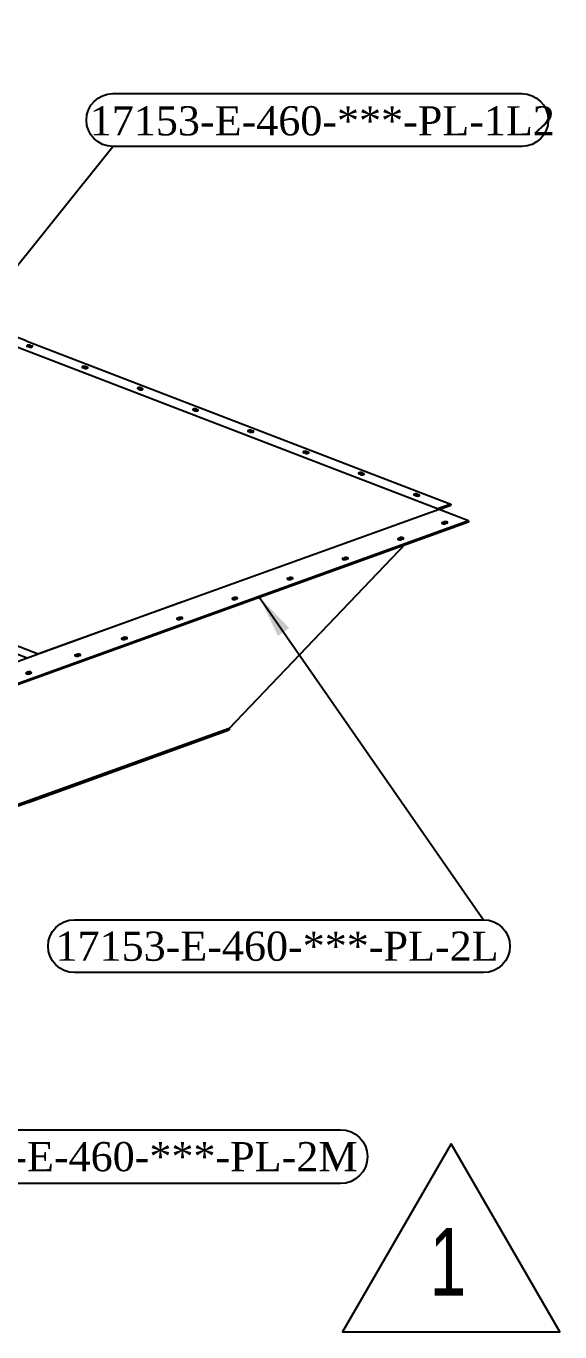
# Model space of a CAD drawing. Header units: inches. Extents: x 212980 to 238967, y -33384 to 2238.
# Drawn here: x 233623 to 234510, y -1938 to 232 of the extents above; entities that cross this region are included whole.
import ezdxf
from ezdxf.enums import TextEntityAlignment as Align

# ---------------------------------------------------------------- set-up
doc = ezdxf.new("R2010")
doc.units = ezdxf.units.IN
doc.header["$LTSCALE"] = 15
doc.header["$MEASUREMENT"] = 0
doc.linetypes.add('CENTER', pattern=[50.8, 31.75, -6.35, 6.35, -6.35])
for name, color, linetype in [('2', 3, 'CENTER'), ('3-TEXT', 7, 'Continuous'), ('CLOWD', 3, 'Continuous')]:
    doc.layers.add(name, color=color, linetype=linetype)
doc.styles.add('ARIAL_NARROW', font='ARIALN.TTF')
doc.styles.add('ROMANS', font='ROMANS.shx')
doc.styles.add('style7', font='times.ttf', dxfattribs={"height": 24})
doc.dimstyles.new('1', dxfattribs={"dimtxt": 45, "dimasz": 25, "dimexe": 1.25, "dimexo": 0.6, "dimgap": 5, "dimtad": 1, "dimdec": 0, "dimdsep": 46, "dimtxsty": 'ROMANS', "dimblk": 'OBLIQUE', "dimcen": 2.5, "dimclrd": 8, "dimclre": 8, "dimclrt": 6, "dimadec": 0, "dimazin": 0, "dimtfac": 1, "dimtdec": 0, "dimtmove": 0, "dimatfit": 3, "dimfxl": 1, "dimarcsym": 0})
doc.dimstyles.new('4', dxfattribs={"dimtxt": 55, "dimasz": 50, "dimexe": 3, "dimexo": 5, "dimgap": 12, "dimtad": 1, "dimdec": 0, "dimdsep": 46, "dimtxsty": 'ROMANS', "dimcen": 2.5, "dimclrd": 6, "dimclre": 6, "dimclrt": 2, "dimadec": 0, "dimazin": 0, "dimtfac": 1, "dimtdec": 0, "dimtmove": 0, "dimatfit": 3, "dimfxl": 1, "dimarcsym": 0})

# ---------------------------------------------------------------- blocks, each defined once
blk = doc.blocks.new('_Oblique')
at = {"color": 0, "linetype": 'ByBlock', "lineweight": -2}
blk.add_line((-0.5, -0.5), (0.5, 0.5), dxfattribs=at)

msp = doc.modelspace()

# ---------------------------------------------------------------- linework, layer by layer
at = {"color": 7, "extrusion": (0.012987, 0.927814, 0.372818)}
for p, q in [((234306.95, -570.21, -5001.51), (233289.48, -178.76, -5001.51)), ((233623.73, -290.92, -5001.51), (233393.96, -202.52, -5001.51)), ((233623.73, -290.92, -5001.51), (234328.98, -562.26, -5001.51)), ((233627.77, -301.24, -5001.51), (233625.57, -300.39, -5001.51)), ((233632.89, -301.31, -5001.51), (233630.68, -300.47, -5001.51)), ((233630.71, -298.54, -5001.51), (233632.91, -299.39, -5001.51)), ((233719.6, -336.57, -5001.51), (233717.4, -335.72, -5001.51)), ((233724.72, -336.64, -5001.51), (233722.51, -335.8, -5001.51)), ((233722.54, -333.87, -5001.51), (233724.74, -334.72, -5001.51)), ((233811.43, -371.9, -5001.51), (233809.23, -371.05, -5001.51)), ((233816.55, -371.97, -5001.51), (233814.34, -371.13, -5001.51)), ((233814.37, -369.2, -5001.51), (233816.57, -370.05, -5001.51)), ((233903.26, -407.23, -5001.51), (233901.06, -406.38, -5001.51)), ((233908.37, -407.3, -5001.51), (233906.17, -406.46, -5001.51)), ((233906.2, -404.53, -5001.51), (233908.4, -405.38, -5001.51)), ((233643.7, -811.58, -5001.51), (232714.49, -454.09, -5001.51)), ((233995.09, -442.56, -5001.51), (233992.89, -441.71, -5001.51)), ((234000.2, -442.63, -5001.51), (233998, -441.79, -5001.51)), ((233998.03, -439.86, -5001.51), (234000.23, -440.71, -5001.51)), ((232696.13, -460.71, -5001.51), (233625.35, -818.21, -5001.51)), ((234086.92, -477.89, -5001.51), (234084.72, -477.04, -5001.51)), ((234092.03, -477.96, -5001.51), (234089.83, -477.11, -5001.51)), ((234089.86, -475.19, -5001.51), (234092.06, -476.04, -5001.51)), ((234178.75, -513.22, -5001.51), (234176.55, -512.37, -5001.51)), ((234183.86, -513.29, -5001.51), (234181.66, -512.44, -5001.51)), ((234181.69, -510.52, -5001.51), (234183.89, -511.36, -5001.51)), ((234270.58, -548.55, -5001.51), (234268.38, -547.7, -5001.51)), ((234275.69, -548.62, -5001.51), (234273.49, -547.77, -5001.51)), ((234273.51, -545.85, -5001.51), (234275.72, -546.69, -5001.51)), ((234328.98, -562.26, -5001.51), (234306.95, -570.21, -5001.51)), ((234309.54, -571.19, -5001.51), (234328.95, -564.18, -5001.51)), ((234328.98, -562.26, -5001.51), (234328.95, -564.18, -5001.51)), ((234309.63, -571.29, -5001.51), (233644.1, -811.56, -5001.51)), ((234303.96, -573.33, -5001.51), (234306.95, -570.21, -5001.51)), ((234309.35, -571.39, -5001.51), (234309.53, -571.2, -5001.51)), ((234358.4, -590.26, -5001.51), (234309.35, -571.39, -5001.51)), ((234358.4, -590.26, -5001.51), (233534.69, -887.64, -5001.51)), ((234358.4, -592.19, -5001.51), (233534.69, -889.58, -5001.51)), ((234315.15, -592.8, -5001.51), (234317.36, -592, -5001.51)), ((234317.33, -593.93, -5001.51), (234315.15, -594.72, -5001.51)), ((234322.5, -593.98, -5001.51), (234320.3, -594.78, -5001.51)), ((233960.56, -935.43, -5001.51), (234254.97, -627.6, -5001.51)), ((234241.76, -619.3, -5001.51), (234243.96, -618.5, -5001.51)), ((234243.93, -620.43, -5001.51), (234241.76, -621.21, -5001.51)), ((234249.1, -620.48, -5001.51), (234246.9, -621.28, -5001.51)), ((234149.98, -652.43, -5001.51), (234152.18, -651.64, -5001.51)), ((234152.15, -653.56, -5001.51), (234149.98, -654.35, -5001.51)), ((234157.32, -653.62, -5001.51), (234155.12, -654.41, -5001.51)), ((234058.2, -685.57, -5001.51), (234060.4, -684.77, -5001.51)), ((234060.37, -686.7, -5001.51), (234058.2, -687.48, -5001.51)), ((234065.54, -686.75, -5001.51), (234063.34, -687.55, -5001.51)), ((233883.45, -725.03, -5001.51), (233485.65, -868.77, -5001.51)), ((233966.42, -718.7, -5001.51), (233968.62, -717.91, -5001.51)), ((233968.59, -719.84, -5001.51), (233966.42, -720.62, -5001.51)), ((233973.76, -719.89, -5001.51), (233971.56, -720.68, -5001.51)), ((233874.64, -751.84, -5001.51), (233876.84, -751.04, -5001.51)), ((233876.81, -752.97, -5001.51), (233874.64, -753.76, -5001.51)), ((233881.98, -753.02, -5001.51), (233879.78, -753.82, -5001.51)), ((233782.86, -784.97, -5001.51), (233785.06, -784.18, -5001.51)), ((233785.03, -786.11, -5001.51), (233782.86, -786.89, -5001.51)), ((233790.2, -786.16, -5001.51), (233788, -786.95, -5001.51)), ((233705.39, -812.94, -5001.51), (233707.59, -812.15, -5001.51)), ((233707.56, -814.07, -5001.51), (233705.39, -814.86, -5001.51)), ((233712.73, -814.13, -5001.51), (233710.53, -814.92, -5001.51)), ((233626, -841.71, -5001.51), (233623.8, -842.51, -5001.51)), ((233623.8, -844.42, -5001.51), (233625.97, -843.64, -5001.51)), ((233628.94, -844.48, -5001.51), (233631.14, -843.69, -5001.51)), ((233945.62, -940.82, -5001.51), (232066.02, -1619.41, -5001.51)), ((233953.35, -940.43, -5001.51), (232066.03, -1621.8, -5001.51)), ((233626.58, -1058.44, -5001.51), (233960.57, -937.85, -5001.51)), ((233627.37, -1055.75, -5001.51), (233960.61, -935.44, -5001.51)), ((233960.56, -935.43, -5001.51), (233627.38, -1055.71, -5001.51)), ((233960.61, -935.44, -5001.51), (233960.56, -935.43, -5001.51)), ((233960.61, -935.44, -5001.51), (233960.57, -937.85, -5001.51))]:
    msp.add_line(p, q, dxfattribs=at)
at = {"color": 7}
msp.add_line((234358.4, -590.26, -5001.51), (234358.4, -592.19, -5001.51), dxfattribs=at)
at = {"color": 2, "ltscale": 200}
msp.add_lwpolyline([(234329.63, -1625.84), (234149.19, -1938.37), (234510.07, -1938.37)], close=True, dxfattribs=at)
at = {"color": 7}
for centre, major_axis, start_param, end_param in [((233628.14, -299.47, -5001.51), (-3.64, 0.05), 3.9324779, 7.0740706), ((233628.11, -301.39, -5001.51), (-3.64, 0.05), 3.9324779, 5.4921046), ((233630.34, -300.31, -5001.51), (3.64, -0.05), 3.9324779, 7.0740706), ((233719.97, -334.8, -5001.51), (-3.64, 0.05), 3.9324779, 7.0740706), ((233719.94, -336.72, -5001.51), (-3.64, 0.05), 3.9324779, 5.4921046), ((233722.17, -335.64, -5001.51), (3.64, -0.05), 3.9324779, 7.0740706), ((233811.8, -370.13, -5001.51), (-3.64, 0.05), 3.9324779, 7.0740706), ((233811.77, -372.05, -5001.51), (-3.64, 0.05), 3.9324779, 5.4921046), ((233814, -370.97, -5001.51), (3.64, -0.05), 3.9324779, 7.0740706), ((233903.63, -405.46, -5001.51), (-3.64, 0.05), 3.9324779, 7.0740706), ((233903.6, -407.38, -5001.51), (-3.64, 0.05), 3.9324779, 5.4921046), ((233905.83, -406.3, -5001.51), (3.64, -0.05), 3.9324779, 7.0740706), ((233995.46, -440.79, -5001.51), (-3.64, 0.05), 3.9324779, 7.0740706), ((233995.43, -442.71, -5001.51), (-3.64, 0.05), 3.9324779, 5.4921046), ((233997.66, -441.63, -5001.51), (3.64, -0.05), 3.9324779, 7.0740706), ((234087.29, -476.12, -5001.51), (-3.64, 0.05), 3.9324779, 7.0740706), ((234087.26, -478.04, -5001.51), (-3.64, 0.05), 3.9324779, 5.4921046), ((234089.49, -476.96, -5001.51), (3.64, -0.05), 3.9324779, 7.0740706), ((234179.12, -511.44, -5001.51), (-3.64, 0.05), 3.9324779, 7.0740706), ((234179.09, -513.37, -5001.51), (-3.64, 0.05), 3.9324779, 5.4921046), ((234181.32, -512.29, -5001.51), (3.64, -0.05), 3.9324779, 7.0740706), ((234270.95, -546.77, -5001.51), (-3.64, 0.05), 3.9324779, 7.0740706), ((234270.92, -548.7, -5001.51), (-3.64, 0.05), 3.9324779, 5.4921046), ((234273.15, -547.62, -5001.51), (3.64, -0.05), 3.9324779, 7.0740706), ((234317.72, -593.79, -5001.51), (-3.64, 0.05), 5.5032742, 8.6448669), ((234319.9, -594.92, -5001.51), (-3.64, 0.05), 3.932611, 5.5032742), ((234319.93, -592.99, -5001.51), (3.64, -0.05), 5.5032742, 8.6448669), ((234244.33, -620.29, -5001.51), (-3.64, 0.05), 5.5032742, 8.6448669), ((234246.5, -621.42, -5001.51), (-3.64, 0.05), 3.932611, 5.5032742), ((234246.53, -619.49, -5001.51), (3.64, -0.05), 5.5032742, 8.6448669), ((234152.55, -653.42, -5001.51), (-3.64, 0.05), 5.5032742, 8.6448669), ((234154.72, -654.55, -5001.51), (-3.64, 0.05), 3.932611, 5.5032742), ((234154.75, -652.63, -5001.51), (3.64, -0.05), 5.5032742, 8.6448669), ((234060.77, -686.56, -5001.51), (-3.64, 0.05), 5.5032742, 8.6448669), ((234062.94, -687.69, -5001.51), (-3.64, 0.05), 3.932611, 5.5032742), ((234062.97, -685.76, -5001.51), (3.64, -0.05), 5.5032742, 8.6448669), ((233968.99, -719.69, -5001.51), (-3.64, 0.05), 5.5032742, 8.6448669), ((233971.16, -720.82, -5001.51), (-3.64, 0.05), 3.932611, 5.5032742), ((233971.19, -718.9, -5001.51), (3.64, -0.05), 5.5032742, 8.6448669), ((233877.21, -752.83, -5001.51), (-3.64, 0.05), 5.5032742, 8.6448669), ((233879.38, -753.96, -5001.51), (-3.64, 0.05), 3.932611, 5.5032742), ((233879.41, -752.03, -5001.51), (3.64, -0.05), 5.5032742, 8.6448669), ((233785.43, -785.96, -5001.51), (-3.64, 0.05), 5.5032742, 8.6448669), ((233787.6, -787.1, -5001.51), (-3.64, 0.05), 3.932611, 5.5032742), ((233787.63, -785.17, -5001.51), (3.64, -0.05), 5.5032742, 8.6448669), ((233707.96, -813.93, -5001.51), (-3.64, 0.05), 5.5032742, 8.6448669), ((233710.13, -815.06, -5001.51), (-3.64, 0.05), 3.932611, 5.5032742), ((233710.16, -813.14, -5001.51), (3.64, -0.05), 5.5032742, 8.6448669), ((233626.37, -843.49, -5001.51), (3.64, -0.05), 2.3616816, 5.5032742), ((233628.54, -844.63, -5001.51), (3.64, -0.05), 0.7910183, 2.3616816), ((233628.57, -842.7, -5001.51), (-3.64, 0.05), 2.3616816, 5.5032742)]:
    msp.add_ellipse(centre, major_axis=major_axis, ratio=0.3728176, start_param=start_param, end_param=end_param, dxfattribs=at)
at = {"layer": '2', "color": 6, "linetype": 'ByBlock'}
for points, elevation in [([(233767.4, 119.9), (234446.94, 119.9, -1), (234446.94, 32.13), (233767.4, 32.13, -1), (233767.4, 119.9)], -41612.54), ([(233703.73, -1253.32), (234383.27, -1253.32, -1), (234383.27, -1341.09), (233703.73, -1341.09, -1), (233703.73, -1253.32)], -41612.54), ([(233452.34, -1602.25), (234145.75, -1602.25, -1), (234145.75, -1691.81), (233452.34, -1691.81, -1), (233452.34, -1602.25)], -41679.23)]:
    msp.add_lwpolyline(points, format="xyb", dxfattribs=dict(at, elevation=elevation))

# ---------------------------------------------------------------- texts
at = {"layer": '3-TEXT', "color": 2, "style": 'style7'}
for s, p in [('17153-E-460-***-PL-1L2', (234115.47, 74.72, -41679.23)), ('17153-E-460-***-PL-2L', (234040.23, -1297.25, -41612.54)), ('17153-E-460-***-PL-2M', (233795.7, -1647.07, -41679.23))]:
    msp.add_text(s, height=48.4704, dxfattribs=at).set_placement(p, align=Align.MIDDLE_CENTER)
at = {"layer": 'CLOWD', "style": 'ARIAL_NARROW', "width": 0.85}
msp.add_text('1', height=112.5, dxfattribs=at).set_placement((234293.51, -1877.99))

# ---------------------------------------------------------------- leaders
msp.add_leader([(231983.85, 85.52), (232327.73, 968.3), (234138.04, 968.3)], dimstyle='4', override={"dimasz": 100})
at = {"color": 0}
for points in [[(233535.71, -257.06, -5001.51), (233767.4, 32.13, -5001.51)], [(234011.2, -717.54, 31676.21), (234383.27, -1253.32, 31676.21)]]:
    msp.add_leader(points, dimstyle='1', override={"dimtxt": 80, "dimasz": 70, "dimgap": 15, "dimtmove": 1}, dxfattribs=at)

doc.saveas('drawing.dxf')
